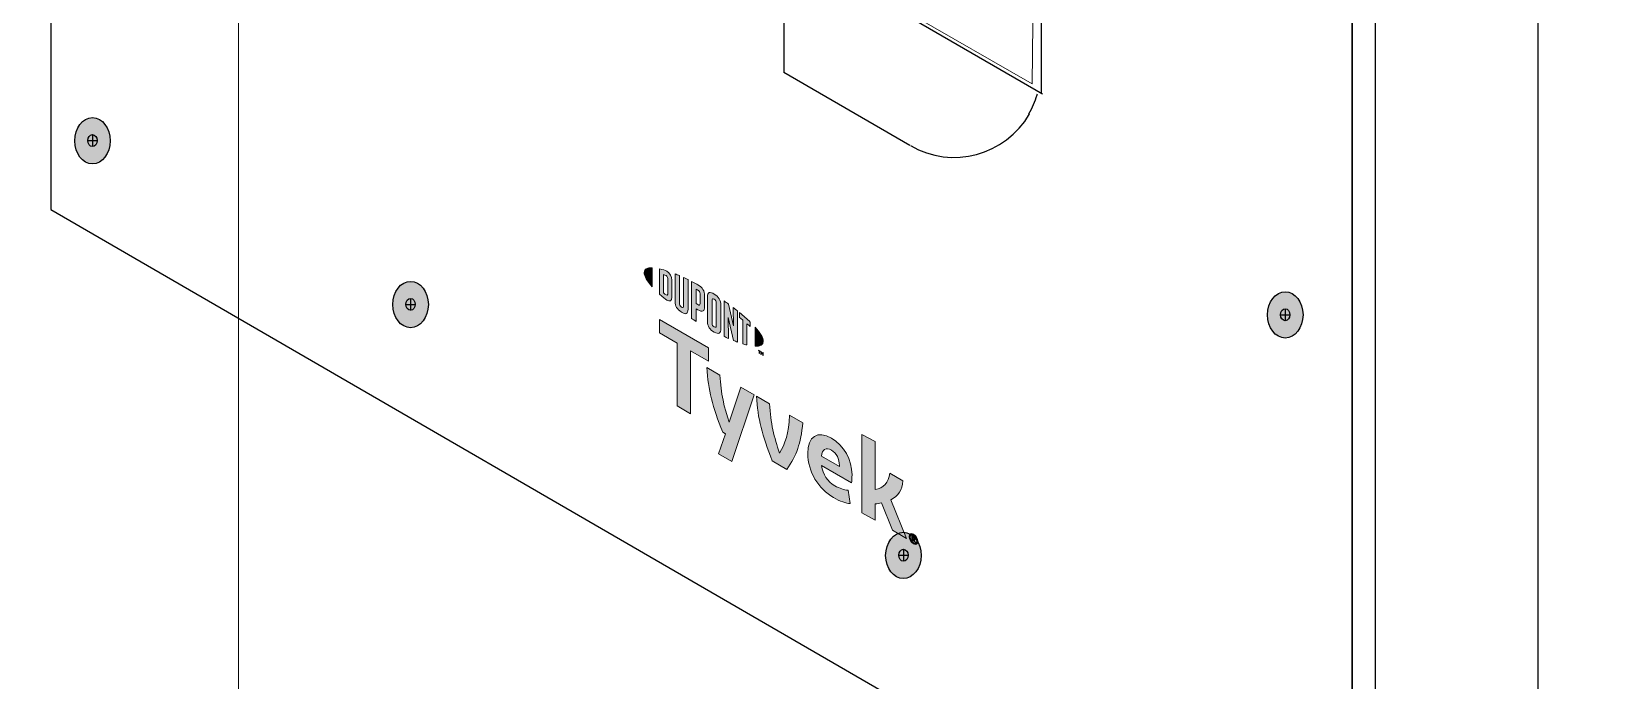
# Model space of a CAD drawing. Header units: inches. Extents: x -22 to 84, y -21 to 19.
# Drawn here: x 37.962 to 42.497, y -4.688 to -2.827 of the extents above; entities that cross this region are included whole.
import ezdxf

# ---------------------------------------------------------------- set-up
doc = ezdxf.new("R2010")
doc.units = ezdxf.units.IN
doc.header["$MEASUREMENT"] = 0
for name, color, linetype, lineweight in [('G-ANNO-TTLB', 7, 'Continuous', 0), ('Layer 12', 7, 'Continuous', 0), ('TYVEK', 7, 'Continuous', 0), ('X-REF - TRACED', 7, 'Continuous', 0)]:
    doc.layers.add(name, color=color, linetype=linetype, lineweight=lineweight)
picture_1 = doc.add_image_def('image1.png', size_in_pixel=(1250, 1458))
picture_2 = doc.add_image_def('image2.png', size_in_pixel=(1250, 1458))

# ---------------------------------------------------------------- blocks, each defined once
blk = doc.blocks.new('Block_34')
at = {"layer": 'TYVEK'}
image = blk.add_image(picture_1, insert=(31.6835, -5.1888), size_in_units=(6.8716, 8.015), dxfattribs=at)
image = blk.add_image(picture_2, insert=(31.6835, -5.1888), size_in_units=(6.8716, 8.015), dxfattribs=at)
blk = doc.blocks.new('Block_32')
at = {"layer": 'TYVEK'}
blk.add_blockref('Block_34', (0, 0), dxfattribs=at)
blk = doc.blocks.new('Block_31')
at = {"layer": 'TYVEK'}
blk.add_blockref('Block_32', (0, 0), dxfattribs=at)
blk = doc.blocks.new('Block_55')
at = {"layer": 'TYVEK', "color": 4, "lineweight": 25, "true_color": 0x00ffff}
for points in [[(40.121, -2.9447)], [(40.483, -3.1541)]]:
    blk.add_lwpolyline(points, dxfattribs=at)
blk.add_open_spline([(40.483, -3.1541), (40.6025, -3.2232), (40.7554, -3.1824), (40.8246, -3.0629)], degree=3, dxfattribs=at)
blk = doc.blocks.new('Block_217')
at = {"layer": 'X-REF - TRACED', "true_color": 0x848484, "transparency": 33554687}
h = blk.add_hatch(color=252, dxfattribs=at)
h.dxf.hatch_style = 2
edge = h.paths.add_edge_path()
edge.add_spline(control_points=[(39.7189, -3.518), (39.7189, -3.5281), (39.7274, -3.5424), (39.7422, -3.559), (39.7422, -3.559), (39.7422, -3.5042), (39.7422, -3.5042), (39.7274, -3.5037), (39.7189, -3.5081), (39.7189, -3.518)], knot_values=[0, 0, 0, 0, 1, 1, 1, 2, 2, 2, 3, 3, 3, 3], degree=3, periodic=0)
h = blk.add_hatch(color=252, dxfattribs=at)
h.dxf.hatch_style = 2
edge = h.paths.add_edge_path()
edge.add_spline(control_points=[(39.7867, -3.5796), (39.7867, -3.5838), (39.7845, -3.5839), (39.7819, -3.5824), (39.7798, -3.5812), (39.7767, -3.5785), (39.7741, -3.5762), (39.7741, -3.5762), (39.7741, -3.5239), (39.7741, -3.5239), (39.7767, -3.5246), (39.7798, -3.5255), (39.7819, -3.5267), (39.7845, -3.5282), (39.7867, -3.5309), (39.7867, -3.5351), (39.7867, -3.5351), (39.7867, -3.5796), (39.7867, -3.5796)], knot_values=[0, 0, 0, 0, 1, 1, 1, 2, 2, 2, 3, 3, 3, 4, 4, 4, 5, 5, 5, 6, 6, 6, 6], degree=3, periodic=0)
edge = h.paths.add_edge_path()
edge.add_spline(control_points=[(39.7836, -3.514), (39.7795, -3.5116), (39.7735, -3.5096), (39.7627, -3.5072), (39.7627, -3.5072), (39.7627, -3.5798), (39.7627, -3.5798), (39.7722, -3.5885), (39.7795, -3.5947), (39.7836, -3.5971), (39.7931, -3.6026), (39.7985, -3.599), (39.7985, -3.5882), (39.7985, -3.5882), (39.7985, -3.5401), (39.7985, -3.5401), (39.7985, -3.5293), (39.7931, -3.5195), (39.7836, -3.514)], knot_values=[0, 0, 0, 0, 1, 1, 1, 2, 2, 2, 3, 3, 3, 4, 4, 4, 5, 5, 5, 6, 6, 6, 6], degree=3, periodic=0)
h = blk.add_hatch(color=252, dxfattribs=at)
h.dxf.hatch_style = 2
edge = h.paths.add_edge_path()
edge.add_spline(control_points=[(39.8317, -3.6141), (39.8317, -3.6183), (39.8305, -3.6202), (39.8259, -3.6169), (39.8214, -3.6137), (39.8202, -3.6108), (39.8202, -3.6059), (39.8202, -3.6059), (39.8202, -3.5269), (39.8202, -3.5269), (39.8172, -3.5255), (39.8106, -3.5228), (39.8077, -3.5216), (39.8077, -3.5216), (39.8077, -3.6015), (39.8077, -3.6015), (39.8077, -3.6142), (39.8131, -3.6223), (39.8259, -3.6313), (39.8376, -3.6396), (39.8448, -3.637), (39.8448, -3.6228), (39.8448, -3.6228), (39.8448, -3.5384), (39.8448, -3.5384), (39.8423, -3.5372), (39.8343, -3.5333), (39.8317, -3.5322), (39.8317, -3.5322), (39.8317, -3.6141), (39.8317, -3.6141)], knot_values=[0, 0, 0, 0, 1, 1, 1, 2, 2, 2, 3, 3, 3, 4, 4, 4, 5, 5, 5, 6, 6, 6, 7, 7, 7, 8, 8, 8, 9, 9, 9, 10, 10, 10, 10], degree=3, periodic=0)
h = blk.add_hatch(color=252, dxfattribs=at)
h.dxf.hatch_style = 2
edge = h.paths.add_edge_path()
edge.add_spline(control_points=[(39.8792, -3.6068), (39.8792, -3.6114), (39.8778, -3.6129), (39.8725, -3.6098), (39.8725, -3.6098), (39.868, -3.6072), (39.868, -3.6072), (39.868, -3.6072), (39.868, -3.5653), (39.868, -3.5653), (39.87, -3.5663), (39.8711, -3.5669), (39.8723, -3.5676), (39.878, -3.5709), (39.8792, -3.5741), (39.8792, -3.5788), (39.8792, -3.5788), (39.8792, -3.6068), (39.8792, -3.6068)], knot_values=[0, 0, 0, 0, 1, 1, 1, 2, 2, 2, 3, 3, 3, 4, 4, 4, 5, 5, 5, 6, 6, 6, 6], degree=3, periodic=0)
edge = h.paths.add_edge_path()
edge.add_spline(control_points=[(39.8731, -3.5532), (39.8708, -3.5519), (39.8625, -3.5475), (39.8549, -3.5436), (39.8549, -3.5436), (39.8549, -3.6499), (39.8549, -3.6499), (39.8575, -3.6515), (39.8643, -3.6559), (39.868, -3.6581), (39.868, -3.6581), (39.868, -3.622), (39.868, -3.622), (39.868, -3.622), (39.8731, -3.6249), (39.8731, -3.6249), (39.8867, -3.6327), (39.8924, -3.629), (39.8924, -3.6155), (39.8924, -3.6155), (39.8924, -3.5842), (39.8924, -3.5842), (39.8924, -3.571), (39.886, -3.5607), (39.8731, -3.5532)], knot_values=[0, 0, 0, 0, 1, 1, 1, 2, 2, 2, 3, 3, 3, 4, 4, 4, 5, 5, 5, 6, 6, 6, 7, 7, 7, 8, 8, 8, 8], degree=3, periodic=0)
h = blk.add_hatch(color=252, dxfattribs=at)
h.dxf.hatch_style = 2
edge = h.paths.add_edge_path()
edge.add_spline(control_points=[(39.9258, -3.6708), (39.9258, -3.675), (39.9245, -3.6765), (39.9199, -3.6739), (39.9152, -3.6714), (39.9139, -3.6683), (39.9139, -3.6639), (39.9139, -3.6639), (39.9139, -3.5977), (39.9139, -3.5977), (39.9139, -3.5933), (39.9152, -3.5916), (39.9199, -3.5945), (39.9245, -3.5974), (39.9258, -3.6003), (39.9258, -3.6045), (39.9258, -3.6045), (39.9258, -3.6708), (39.9258, -3.6708)], knot_values=[0, 0, 0, 0, 1, 1, 1, 2, 2, 2, 3, 3, 3, 4, 4, 4, 5, 5, 5, 6, 6, 6, 6], degree=3, periodic=0)
edge = h.paths.add_edge_path()
edge.add_spline(control_points=[(39.9199, -3.5797), (39.9079, -3.572), (39.9007, -3.574), (39.9007, -3.588), (39.9007, -3.588), (39.9007, -3.6575), (39.9007, -3.6575), (39.9007, -3.6723), (39.9072, -3.6821), (39.9199, -3.6889), (39.9324, -3.6955), (39.9389, -3.6938), (39.9389, -3.6781), (39.9389, -3.6781), (39.9389, -3.6117), (39.9389, -3.6117), (39.9389, -3.5967), (39.933, -3.588), (39.9199, -3.5797)], knot_values=[0, 0, 0, 0, 1, 1, 1, 2, 2, 2, 3, 3, 3, 4, 4, 4, 5, 5, 5, 6, 6, 6, 6], degree=3, periodic=0)
h = blk.add_hatch(color=252, dxfattribs=at)
h.dxf.hatch_style = 2
edge = h.paths.add_edge_path()
edge.add_spline(control_points=[(39.9751, -3.6707), (39.9751, -3.6707), (39.9606, -3.6083), (39.9606, -3.6083), (39.9567, -3.6055), (39.952, -3.6021), (39.9483, -3.5996), (39.9483, -3.5996), (39.9483, -3.7016), (39.9483, -3.7016), (39.9509, -3.7028), (39.9574, -3.7058), (39.9608, -3.7072), (39.9608, -3.7072), (39.9598, -3.6465), (39.9598, -3.6465), (39.9598, -3.6465), (39.9751, -3.7131), (39.9751, -3.7131), (39.9783, -3.7144), (39.9831, -3.7162), (39.9862, -3.7173), (39.9862, -3.7173), (39.9862, -3.6277), (39.9862, -3.6277), (39.983, -3.6251), (39.977, -3.6205), (39.9742, -3.6184), (39.9742, -3.6184), (39.9751, -3.6707), (39.9751, -3.6707)], knot_values=[0, 0, 0, 0, 1, 1, 1, 2, 2, 2, 3, 3, 3, 4, 4, 4, 5, 5, 5, 6, 6, 6, 7, 7, 7, 8, 8, 8, 9, 9, 9, 10, 10, 10, 10], degree=3, periodic=0)
h = blk.add_hatch(color=252, dxfattribs=at)
h.dxf.hatch_style = 2
edge = h.paths.add_edge_path()
edge.add_spline(control_points=[(39.9927, -3.6471), (39.9959, -3.6496), (39.9991, -3.6522), (40.0021, -3.6548), (40.0021, -3.6548), (40.0021, -3.7226), (40.0021, -3.7226), (40.005, -3.7235), (40.0103, -3.7249), (40.0138, -3.7258), (40.0138, -3.7258), (40.0138, -3.6647), (40.0138, -3.6647), (40.0172, -3.6677), (40.0204, -3.6705), (40.0233, -3.6731), (40.0233, -3.6731), (40.0233, -3.6601), (40.0233, -3.6601), (40.0141, -3.6511), (40.0042, -3.6424), (39.9927, -3.6329), (39.9927, -3.6329), (39.9927, -3.6471), (39.9927, -3.6471)], knot_values=[0, 0, 0, 0, 1, 1, 1, 2, 2, 2, 3, 3, 3, 4, 4, 4, 5, 5, 5, 6, 6, 6, 7, 7, 7, 8, 8, 8, 8], degree=3, periodic=0)
h = blk.add_hatch(color=252, dxfattribs=at)
h.dxf.hatch_style = 2
edge = h.paths.add_edge_path()
edge.add_spline(control_points=[(40.0606, -3.7153), (40.0606, -3.7254), (40.0521, -3.7299), (40.0373, -3.7294), (40.0373, -3.7294), (40.0373, -3.6746), (40.0373, -3.6746), (40.0521, -3.6912), (40.0606, -3.7054), (40.0606, -3.7153)], knot_values=[0, 0, 0, 0, 1, 1, 1, 2, 2, 2, 3, 3, 3, 3], degree=3, periodic=0)
h = blk.add_hatch(color=252, dxfattribs=at)
h.dxf.hatch_style = 2
edge = h.paths.add_edge_path()
edge.add_spline(control_points=[(40.0537, -3.7443), (40.0537, -3.7443), (40.0551, -3.7451), (40.0551, -3.7451), (40.0551, -3.7451), (40.0572, -3.7501), (40.0572, -3.7501), (40.0572, -3.7501), (40.0593, -3.7475), (40.0593, -3.7475), (40.0593, -3.7475), (40.0606, -3.7483), (40.0606, -3.7483), (40.0606, -3.7483), (40.0606, -3.7562), (40.0606, -3.7562), (40.0606, -3.7562), (40.0594, -3.7555), (40.0594, -3.7555), (40.0594, -3.7555), (40.0594, -3.7498), (40.0594, -3.7498), (40.0594, -3.7498), (40.0572, -3.7524), (40.0572, -3.7524), (40.0572, -3.7524), (40.0571, -3.7523), (40.0571, -3.7523), (40.0571, -3.7523), (40.055, -3.7473), (40.055, -3.7473), (40.055, -3.7473), (40.055, -3.7529), (40.055, -3.7529), (40.055, -3.7529), (40.0537, -3.7522), (40.0537, -3.7522), (40.0537, -3.7522), (40.0537, -3.7443), (40.0537, -3.7443)], knot_values=[0, 0, 0, 0, 1, 1, 1, 2, 2, 2, 3, 3, 3, 4, 4, 4, 5, 5, 5, 6, 6, 6, 7, 7, 7, 8, 8, 8, 9, 9, 9, 10, 10, 10, 11, 11, 11, 12, 12, 12, 13, 13, 13, 13], degree=3, periodic=0)
edge = h.paths.add_edge_path()
edge.add_spline(control_points=[(40.0488, -3.7428), (40.0488, -3.7428), (40.0467, -3.7416), (40.0467, -3.7416), (40.0467, -3.7416), (40.0467, -3.7402), (40.0467, -3.7402), (40.0467, -3.7402), (40.0522, -3.7434), (40.0522, -3.7434), (40.0522, -3.7434), (40.0522, -3.7448), (40.0522, -3.7448), (40.0522, -3.7448), (40.0501, -3.7436), (40.0501, -3.7436), (40.0501, -3.7436), (40.0501, -3.7501), (40.0501, -3.7501), (40.0501, -3.7501), (40.0488, -3.7494), (40.0488, -3.7494), (40.0488, -3.7494), (40.0488, -3.7428), (40.0488, -3.7428)], knot_values=[0, 0, 0, 0, 1, 1, 1, 2, 2, 2, 3, 3, 3, 4, 4, 4, 5, 5, 5, 6, 6, 6, 7, 7, 7, 8, 8, 8, 8], degree=3, periodic=0)
at = {"layer": 'X-REF - TRACED'}
for points, knots in [([(39.7189, -3.518), (39.7189, -3.5281), (39.7274, -3.5424), (39.7422, -3.559), (39.7422, -3.559), (39.7422, -3.5042), (39.7422, -3.5042), (39.7274, -3.5037), (39.7189, -3.5081), (39.7189, -3.518)], [0, 0, 0, 0, 1, 1, 1, 2, 2, 2, 3, 3, 3, 3]), ([(39.7836, -3.514), (39.7795, -3.5116), (39.7735, -3.5096), (39.7627, -3.5072), (39.7627, -3.5072), (39.7627, -3.5798), (39.7627, -3.5798), (39.7722, -3.5885), (39.7795, -3.5947), (39.7836, -3.5971), (39.7931, -3.6026), (39.7985, -3.599), (39.7985, -3.5882), (39.7985, -3.5882), (39.7985, -3.5401), (39.7985, -3.5401), (39.7985, -3.5293), (39.7931, -3.5195), (39.7836, -3.514)], [0, 0, 0, 0, 1, 1, 1, 2, 2, 2, 3, 3, 3, 4, 4, 4, 5, 5, 5, 6, 6, 6, 6]), ([(39.7867, -3.5796), (39.7867, -3.5838), (39.7845, -3.5839), (39.7819, -3.5824), (39.7798, -3.5812), (39.7767, -3.5785), (39.7741, -3.5762), (39.7741, -3.5762), (39.7741, -3.5239), (39.7741, -3.5239), (39.7767, -3.5246), (39.7798, -3.5255), (39.7819, -3.5267), (39.7845, -3.5282), (39.7867, -3.5309), (39.7867, -3.5351), (39.7867, -3.5351), (39.7867, -3.5796), (39.7867, -3.5796)], [0, 0, 0, 0, 1, 1, 1, 2, 2, 2, 3, 3, 3, 4, 4, 4, 5, 5, 5, 6, 6, 6, 6]), ([(39.8317, -3.6141), (39.8317, -3.6183), (39.8305, -3.6202), (39.8259, -3.6169), (39.8214, -3.6137), (39.8202, -3.6108), (39.8202, -3.6059), (39.8202, -3.6059), (39.8202, -3.5269), (39.8202, -3.5269), (39.8172, -3.5255), (39.8106, -3.5228), (39.8077, -3.5216), (39.8077, -3.5216), (39.8077, -3.6015), (39.8077, -3.6015), (39.8077, -3.6142), (39.8131, -3.6223), (39.8259, -3.6313), (39.8376, -3.6396), (39.8448, -3.637), (39.8448, -3.6228), (39.8448, -3.6228), (39.8448, -3.5384), (39.8448, -3.5384), (39.8423, -3.5372), (39.8343, -3.5333), (39.8317, -3.5322), (39.8317, -3.5322), (39.8317, -3.6141), (39.8317, -3.6141)], [0, 0, 0, 0, 1, 1, 1, 2, 2, 2, 3, 3, 3, 4, 4, 4, 5, 5, 5, 6, 6, 6, 7, 7, 7, 8, 8, 8, 9, 9, 9, 10, 10, 10, 10]), ([(39.8731, -3.5532), (39.8708, -3.5519), (39.8625, -3.5475), (39.8549, -3.5436), (39.8549, -3.5436), (39.8549, -3.6499), (39.8549, -3.6499), (39.8575, -3.6515), (39.8643, -3.6559), (39.868, -3.6581), (39.868, -3.6581), (39.868, -3.622), (39.868, -3.622), (39.868, -3.622), (39.8731, -3.6249), (39.8731, -3.6249), (39.8867, -3.6327), (39.8924, -3.629), (39.8924, -3.6155), (39.8924, -3.6155), (39.8924, -3.5842), (39.8924, -3.5842), (39.8924, -3.571), (39.886, -3.5607), (39.8731, -3.5532)], [0, 0, 0, 0, 1, 1, 1, 2, 2, 2, 3, 3, 3, 4, 4, 4, 5, 5, 5, 6, 6, 6, 7, 7, 7, 8, 8, 8, 8]), ([(39.8792, -3.6068), (39.8792, -3.6114), (39.8778, -3.6129), (39.8725, -3.6098), (39.8725, -3.6098), (39.868, -3.6072), (39.868, -3.6072), (39.868, -3.6072), (39.868, -3.5653), (39.868, -3.5653), (39.87, -3.5663), (39.8711, -3.5669), (39.8723, -3.5676), (39.878, -3.5709), (39.8792, -3.5741), (39.8792, -3.5788), (39.8792, -3.5788), (39.8792, -3.6068), (39.8792, -3.6068)], [0, 0, 0, 0, 1, 1, 1, 2, 2, 2, 3, 3, 3, 4, 4, 4, 5, 5, 5, 6, 6, 6, 6]), ([(39.9199, -3.5797), (39.9079, -3.572), (39.9007, -3.574), (39.9007, -3.588), (39.9007, -3.588), (39.9007, -3.6575), (39.9007, -3.6575), (39.9007, -3.6723), (39.9072, -3.6821), (39.9199, -3.6889), (39.9324, -3.6955), (39.9389, -3.6938), (39.9389, -3.6781), (39.9389, -3.6781), (39.9389, -3.6117), (39.9389, -3.6117), (39.9389, -3.5967), (39.933, -3.588), (39.9199, -3.5797)], [0, 0, 0, 0, 1, 1, 1, 2, 2, 2, 3, 3, 3, 4, 4, 4, 5, 5, 5, 6, 6, 6, 6]), ([(39.9258, -3.6708), (39.9258, -3.675), (39.9245, -3.6765), (39.9199, -3.6739), (39.9152, -3.6714), (39.9139, -3.6683), (39.9139, -3.6639), (39.9139, -3.6639), (39.9139, -3.5977), (39.9139, -3.5977), (39.9139, -3.5933), (39.9152, -3.5916), (39.9199, -3.5945), (39.9245, -3.5974), (39.9258, -3.6003), (39.9258, -3.6045), (39.9258, -3.6045), (39.9258, -3.6708), (39.9258, -3.6708)], [0, 0, 0, 0, 1, 1, 1, 2, 2, 2, 3, 3, 3, 4, 4, 4, 5, 5, 5, 6, 6, 6, 6]), ([(39.9751, -3.6707), (39.9751, -3.6707), (39.9606, -3.6083), (39.9606, -3.6083), (39.9567, -3.6055), (39.952, -3.6021), (39.9483, -3.5996), (39.9483, -3.5996), (39.9483, -3.7016), (39.9483, -3.7016), (39.9509, -3.7028), (39.9574, -3.7058), (39.9608, -3.7072), (39.9608, -3.7072), (39.9598, -3.6465), (39.9598, -3.6465), (39.9598, -3.6465), (39.9751, -3.7131), (39.9751, -3.7131), (39.9783, -3.7144), (39.9831, -3.7162), (39.9862, -3.7173), (39.9862, -3.7173), (39.9862, -3.6277), (39.9862, -3.6277), (39.983, -3.6251), (39.977, -3.6205), (39.9742, -3.6184), (39.9742, -3.6184), (39.9751, -3.6707), (39.9751, -3.6707)], [0, 0, 0, 0, 1, 1, 1, 2, 2, 2, 3, 3, 3, 4, 4, 4, 5, 5, 5, 6, 6, 6, 7, 7, 7, 8, 8, 8, 9, 9, 9, 10, 10, 10, 10]), ([(39.9927, -3.6471), (39.9959, -3.6496), (39.9991, -3.6522), (40.0021, -3.6548), (40.0021, -3.6548), (40.0021, -3.7226), (40.0021, -3.7226), (40.005, -3.7235), (40.0103, -3.7249), (40.0138, -3.7258), (40.0138, -3.7258), (40.0138, -3.6647), (40.0138, -3.6647), (40.0172, -3.6677), (40.0204, -3.6705), (40.0233, -3.6731), (40.0233, -3.6731), (40.0233, -3.6601), (40.0233, -3.6601), (40.0141, -3.6511), (40.0042, -3.6424), (39.9927, -3.6329), (39.9927, -3.6329), (39.9927, -3.6471), (39.9927, -3.6471)], [0, 0, 0, 0, 1, 1, 1, 2, 2, 2, 3, 3, 3, 4, 4, 4, 5, 5, 5, 6, 6, 6, 7, 7, 7, 8, 8, 8, 8]), ([(40.0606, -3.7153), (40.0606, -3.7254), (40.0521, -3.7299), (40.0373, -3.7294), (40.0373, -3.7294), (40.0373, -3.6746), (40.0373, -3.6746), (40.0521, -3.6912), (40.0606, -3.7054), (40.0606, -3.7153)], [0, 0, 0, 0, 1, 1, 1, 2, 2, 2, 3, 3, 3, 3]), ([(40.0488, -3.7428), (40.0488, -3.7428), (40.0467, -3.7416), (40.0467, -3.7416), (40.0467, -3.7416), (40.0467, -3.7402), (40.0467, -3.7402), (40.0467, -3.7402), (40.0522, -3.7434), (40.0522, -3.7434), (40.0522, -3.7434), (40.0522, -3.7448), (40.0522, -3.7448), (40.0522, -3.7448), (40.0501, -3.7436), (40.0501, -3.7436), (40.0501, -3.7436), (40.0501, -3.7501), (40.0501, -3.7501), (40.0501, -3.7501), (40.0488, -3.7494), (40.0488, -3.7494), (40.0488, -3.7494), (40.0488, -3.7428), (40.0488, -3.7428)], [0, 0, 0, 0, 1, 1, 1, 2, 2, 2, 3, 3, 3, 4, 4, 4, 5, 5, 5, 6, 6, 6, 7, 7, 7, 8, 8, 8, 8]), ([(40.0537, -3.7443), (40.0537, -3.7443), (40.0551, -3.7451), (40.0551, -3.7451), (40.0551, -3.7451), (40.0572, -3.7501), (40.0572, -3.7501), (40.0572, -3.7501), (40.0593, -3.7475), (40.0593, -3.7475), (40.0593, -3.7475), (40.0606, -3.7483), (40.0606, -3.7483), (40.0606, -3.7483), (40.0606, -3.7562), (40.0606, -3.7562), (40.0606, -3.7562), (40.0594, -3.7555), (40.0594, -3.7555), (40.0594, -3.7555), (40.0594, -3.7498), (40.0594, -3.7498), (40.0594, -3.7498), (40.0572, -3.7524), (40.0572, -3.7524), (40.0572, -3.7524), (40.0571, -3.7523), (40.0571, -3.7523), (40.0571, -3.7523), (40.055, -3.7473), (40.055, -3.7473), (40.055, -3.7473), (40.055, -3.7529), (40.055, -3.7529), (40.055, -3.7529), (40.0537, -3.7522), (40.0537, -3.7522), (40.0537, -3.7522), (40.0537, -3.7443), (40.0537, -3.7443)], [0, 0, 0, 0, 1, 1, 1, 2, 2, 2, 3, 3, 3, 4, 4, 4, 5, 5, 5, 6, 6, 6, 7, 7, 7, 8, 8, 8, 9, 9, 9, 10, 10, 10, 11, 11, 11, 12, 12, 12, 13, 13, 13, 13])]:
    blk.add_open_spline(points, degree=3, knots=knots, dxfattribs=at)
blk = doc.blocks.new('Block_221')
at = {"layer": 'X-REF - TRACED', "true_color": 0x848484, "transparency": 33554687}
h = blk.add_hatch(color=252, dxfattribs=at)
h.dxf.hatch_style = 2
h.paths.add_polyline_path([(39.903, -3.7338), (39.7627, -3.6528), (39.7627, -3.6909), (39.8134, -3.7201), (39.8134, -3.9006), (39.8523, -3.9231), (39.8523, -3.7426), (39.903, -3.7719)])
h = blk.add_hatch(color=252, dxfattribs=at)
h.dxf.hatch_style = 2
edge = h.paths.add_edge_path()
edge.add_spline(control_points=[(40.1362, -3.9274), (40.1337, -3.9794), (40.1234, -4.0097), (40.1073, -4.0357), (40.0918, -3.9914), (40.0817, -3.9494), (40.0787, -3.8943), (40.0787, -3.8943), (40.0408, -3.8724), (40.0408, -3.8724), (40.0449, -3.9375), (40.0572, -3.9849), (40.0866, -4.0584), (40.0866, -4.0584), (40.1283, -4.0825), (40.1283, -4.0825), (40.1566, -4.0423), (40.1683, -4.0088), (40.1738, -3.9491), (40.1738, -3.9491), (40.1362, -3.9274), (40.1362, -3.9274)], knot_values=[0, 0, 0, 0, 1, 1, 1, 2, 2, 2, 3, 3, 3, 4, 4, 4, 5, 5, 5, 6, 6, 6, 7, 7, 7, 7], degree=3, periodic=0)
h = blk.add_hatch(color=252, dxfattribs=at)
h.dxf.hatch_style = 2
edge = h.paths.add_edge_path()
edge.add_spline(control_points=[(40.2274, -4.0448), (40.2274, -4.0448), (40.2792, -4.0746), (40.2792, -4.0746), (40.2792, -4.0746), (40.2792, -4.0709), (40.2792, -4.0709), (40.2792, -4.0534), (40.271, -4.0359), (40.256, -4.0272), (40.2402, -4.0181), (40.2299, -4.0249), (40.2274, -4.0448)], knot_values=[0, 0, 0, 0, 1, 1, 1, 2, 2, 2, 3, 3, 3, 4, 4, 4, 4], degree=3, periodic=0)
edge = h.paths.add_edge_path()
edge.add_spline(control_points=[(40.31, -4.1805), (40.298, -4.1798), (40.2803, -4.174), (40.2623, -4.1636), (40.2184, -4.1383), (40.1885, -4.0891), (40.1885, -4.0373), (40.1885, -3.9876), (40.216, -3.9698), (40.256, -3.9929), (40.2917, -4.0135), (40.3152, -4.0561), (40.3152, -4.0979), (40.3152, -4.1073), (40.3146, -4.1151), (40.3141, -4.121), (40.3141, -4.121), (40.228, -4.0713), (40.228, -4.0713), (40.2315, -4.0983), (40.2443, -4.117), (40.2661, -4.1296), (40.2795, -4.1373), (40.2923, -4.1412), (40.304, -4.1424), (40.304, -4.1424), (40.31, -4.1805), (40.31, -4.1805)], knot_values=[0, 0, 0, 0, 1, 1, 1, 2, 2, 2, 3, 3, 3, 4, 4, 4, 5, 5, 5, 6, 6, 6, 7, 7, 7, 8, 8, 8, 9, 9, 9, 9], degree=3, periodic=0)
h = blk.add_hatch(color=252, dxfattribs=at)
h.dxf.hatch_style = 2
edge = h.paths.add_edge_path()
edge.add_spline(control_points=[(40.4266, -4.1694), (40.4266, -4.1694), (40.4718, -4.2808), (40.4718, -4.2808), (40.4718, -4.2808), (40.4309, -4.2572), (40.4309, -4.2572), (40.4309, -4.2572), (40.3996, -4.1782), (40.3996, -4.1782), (40.3939, -4.1796), (40.3879, -4.1808), (40.3813, -4.1817), (40.3813, -4.1817), (40.3813, -4.2286), (40.3813, -4.2286), (40.3813, -4.2286), (40.3438, -4.2069), (40.3438, -4.2069), (40.3438, -4.2069), (40.3438, -3.9829), (40.3438, -3.9829), (40.3438, -3.9829), (40.3813, -4.0025), (40.3813, -4.0025), (40.3813, -4.0025), (40.3813, -4.1402), (40.3813, -4.1402), (40.407, -4.1359), (40.4195, -4.1213), (40.4238, -4.0935), (40.4238, -4.0935), (40.4612, -4.1151), (40.4612, -4.1151), (40.4603, -4.1414), (40.4484, -4.1586), (40.4266, -4.1694)], knot_values=[0, 0, 0, 0, 1, 1, 1, 2, 2, 2, 3, 3, 3, 4, 4, 4, 5, 5, 5, 6, 6, 6, 7, 7, 7, 8, 8, 8, 9, 9, 9, 10, 10, 10, 11, 11, 11, 12, 12, 12, 12], degree=3, periodic=0)
at = {"layer": 'X-REF - TRACED'}
blk.add_lwpolyline([(39.903, -3.7338), (39.7627, -3.6528), (39.7627, -3.6909), (39.8134, -3.7201), (39.8134, -3.9006), (39.8523, -3.9231), (39.8523, -3.7426), (39.903, -3.7719)], close=True, dxfattribs=at)
for points, knots in [([(40.1362, -3.9274), (40.1337, -3.9794), (40.1234, -4.0097), (40.1073, -4.0357), (40.0918, -3.9914), (40.0817, -3.9494), (40.0787, -3.8943), (40.0787, -3.8943), (40.0408, -3.8724), (40.0408, -3.8724), (40.0449, -3.9375), (40.0572, -3.9849), (40.0866, -4.0584), (40.0866, -4.0584), (40.1283, -4.0825), (40.1283, -4.0825), (40.1566, -4.0423), (40.1683, -4.0088), (40.1738, -3.9491), (40.1738, -3.9491), (40.1362, -3.9274), (40.1362, -3.9274)], [0, 0, 0, 0, 1, 1, 1, 2, 2, 2, 3, 3, 3, 4, 4, 4, 5, 5, 5, 6, 6, 6, 7, 7, 7, 7]), ([(40.31, -4.1805), (40.298, -4.1798), (40.2803, -4.174), (40.2623, -4.1636), (40.2184, -4.1383), (40.1885, -4.0891), (40.1885, -4.0373), (40.1885, -3.9876), (40.216, -3.9698), (40.256, -3.9929), (40.2917, -4.0135), (40.3152, -4.0561), (40.3152, -4.0979), (40.3152, -4.1073), (40.3146, -4.1151), (40.3141, -4.121), (40.3141, -4.121), (40.228, -4.0713), (40.228, -4.0713), (40.2315, -4.0983), (40.2443, -4.117), (40.2661, -4.1296), (40.2795, -4.1373), (40.2923, -4.1412), (40.304, -4.1424), (40.304, -4.1424), (40.31, -4.1805), (40.31, -4.1805)], [0, 0, 0, 0, 1, 1, 1, 2, 2, 2, 3, 3, 3, 4, 4, 4, 5, 5, 5, 6, 6, 6, 7, 7, 7, 8, 8, 8, 9, 9, 9, 9]), ([(40.4266, -4.1694), (40.4266, -4.1694), (40.4718, -4.2808), (40.4718, -4.2808), (40.4718, -4.2808), (40.4309, -4.2572), (40.4309, -4.2572), (40.4309, -4.2572), (40.3996, -4.1782), (40.3996, -4.1782), (40.3939, -4.1796), (40.3879, -4.1808), (40.3813, -4.1817), (40.3813, -4.1817), (40.3813, -4.2286), (40.3813, -4.2286), (40.3813, -4.2286), (40.3438, -4.2069), (40.3438, -4.2069), (40.3438, -4.2069), (40.3438, -3.9829), (40.3438, -3.9829), (40.3438, -3.9829), (40.3813, -4.0025), (40.3813, -4.0025), (40.3813, -4.0025), (40.3813, -4.1402), (40.3813, -4.1402), (40.407, -4.1359), (40.4195, -4.1213), (40.4238, -4.0935), (40.4238, -4.0935), (40.4612, -4.1151), (40.4612, -4.1151), (40.4603, -4.1414), (40.4484, -4.1586), (40.4266, -4.1694)], [0, 0, 0, 0, 1, 1, 1, 2, 2, 2, 3, 3, 3, 4, 4, 4, 5, 5, 5, 6, 6, 6, 7, 7, 7, 8, 8, 8, 9, 9, 9, 10, 10, 10, 11, 11, 11, 12, 12, 12, 12]), ([(40.2274, -4.0448), (40.2274, -4.0448), (40.2792, -4.0746), (40.2792, -4.0746), (40.2792, -4.0746), (40.2792, -4.0709), (40.2792, -4.0709), (40.2792, -4.0534), (40.271, -4.0359), (40.256, -4.0272), (40.2402, -4.0181), (40.2299, -4.0249), (40.2274, -4.0448)], [0, 0, 0, 0, 1, 1, 1, 2, 2, 2, 3, 3, 3, 4, 4, 4, 4])]:
    blk.add_open_spline(points, degree=3, knots=knots, dxfattribs=at)
blk = doc.blocks.new('Block_220')
at = {"layer": 'X-REF - TRACED', "true_color": 0x848484, "transparency": 33554687}
h = blk.add_hatch(color=252, dxfattribs=at)
h.dxf.hatch_style = 2
edge = h.paths.add_edge_path()
edge.add_spline(control_points=[(39.9966, -3.8468), (39.9966, -3.8468), (39.9628, -3.9475), (39.9628, -3.9475), (39.9485, -3.9054), (39.9392, -3.8647), (39.9363, -3.812), (39.9363, -3.812), (39.8984, -3.7902), (39.8984, -3.7902), (39.9025, -3.8553), (39.9148, -3.9027), (39.9442, -3.9762), (39.9442, -3.9762), (39.9518, -3.9805), (39.9518, -3.9805), (39.9518, -3.9805), (39.9325, -4.0381), (39.9325, -4.0381), (39.9325, -4.0381), (39.9701, -4.0598), (39.9701, -4.0598), (39.9701, -4.0598), (40.0342, -3.8685), (40.0342, -3.8685), (40.0342, -3.8685), (39.9966, -3.8468), (39.9966, -3.8468)], knot_values=[0, 0, 0, 0, 1, 1, 1, 2, 2, 2, 3, 3, 3, 4, 4, 4, 5, 5, 5, 6, 6, 6, 7, 7, 7, 8, 8, 8, 9, 9, 9, 9], degree=3, periodic=0)
at = {"layer": 'X-REF - TRACED'}
blk.add_open_spline([(39.9966, -3.8468), (39.9966, -3.8468), (39.9628, -3.9475), (39.9628, -3.9475), (39.9485, -3.9054), (39.9392, -3.8647), (39.9363, -3.812), (39.9363, -3.812), (39.8984, -3.7902), (39.8984, -3.7902), (39.9025, -3.8553), (39.9148, -3.9027), (39.9442, -3.9762), (39.9442, -3.9762), (39.9518, -3.9805), (39.9518, -3.9805), (39.9518, -3.9805), (39.9325, -4.0381), (39.9325, -4.0381), (39.9325, -4.0381), (39.9701, -4.0598), (39.9701, -4.0598), (39.9701, -4.0598), (40.0342, -3.8685), (40.0342, -3.8685), (40.0342, -3.8685), (39.9966, -3.8468), (39.9966, -3.8468)], degree=3, knots=[0, 0, 0, 0, 1, 1, 1, 2, 2, 2, 3, 3, 3, 4, 4, 4, 5, 5, 5, 6, 6, 6, 7, 7, 7, 8, 8, 8, 9, 9, 9, 9], dxfattribs=at)
blk.add_blockref('Block_221', (0, 0), dxfattribs=at)
blk = doc.blocks.new('Block_222')
at = {"layer": 'X-REF - TRACED', "true_color": 0x848484, "transparency": 33554687}
h = blk.add_hatch(color=252, dxfattribs=at)
h.dxf.hatch_style = 2
edge = h.paths.add_edge_path()
edge.add_spline(control_points=[(40.4898, -4.2765), (40.4898, -4.2765), (40.4898, -4.2806), (40.4898, -4.2806), (40.4898, -4.2806), (40.4914, -4.2815), (40.4914, -4.2815), (40.4929, -4.2823), (40.4937, -4.2823), (40.4937, -4.2808), (40.4937, -4.2792), (40.4929, -4.2782), (40.4914, -4.2774), (40.4914, -4.2774), (40.4898, -4.2765), (40.4898, -4.2765)], knot_values=[0, 0, 0, 0, 1, 1, 1, 2, 2, 2, 3, 3, 3, 4, 4, 4, 5, 5, 5, 5], degree=3, periodic=0)
edge = h.paths.add_edge_path()
edge.add_spline(control_points=[(40.4872, -4.2723), (40.4872, -4.2723), (40.4914, -4.2748), (40.4914, -4.2748), (40.4947, -4.2767), (40.4963, -4.2794), (40.4963, -4.2823), (40.4963, -4.2842), (40.4955, -4.2852), (40.4939, -4.285), (40.4947, -4.2872), (40.4958, -4.2896), (40.4971, -4.2922), (40.4971, -4.2922), (40.494, -4.2904), (40.494, -4.2904), (40.4928, -4.288), (40.4919, -4.286), (40.4912, -4.2839), (40.4912, -4.2839), (40.4898, -4.2831), (40.4898, -4.2831), (40.4898, -4.2831), (40.4898, -4.288), (40.4898, -4.288), (40.4898, -4.288), (40.4872, -4.2865), (40.4872, -4.2865), (40.4872, -4.2865), (40.4872, -4.2723), (40.4872, -4.2723)], knot_values=[0, 0, 0, 0, 1, 1, 1, 2, 2, 2, 3, 3, 3, 4, 4, 4, 5, 5, 5, 6, 6, 6, 7, 7, 7, 8, 8, 8, 9, 9, 9, 10, 10, 10, 10], degree=3, periodic=0)
edge = h.paths.add_edge_path()
edge.add_spline(control_points=[(40.4915, -4.2712), (40.4856, -4.2678), (40.4822, -4.2698), (40.4822, -4.2768), (40.4822, -4.2839), (40.4856, -4.2897), (40.4915, -4.2931), (40.4974, -4.2965), (40.5008, -4.2947), (40.5008, -4.2876), (40.5008, -4.2805), (40.4974, -4.2746), (40.4915, -4.2712)], knot_values=[0, 0, 0, 0, 1, 1, 1, 2, 2, 2, 3, 3, 3, 4, 4, 4, 4], degree=3, periodic=0)
edge = h.paths.add_edge_path()
edge.add_spline(control_points=[(40.4915, -4.2684), (40.4988, -4.2726), (40.5037, -4.2808), (40.5037, -4.2892), (40.5037, -4.2976), (40.4988, -4.3001), (40.4915, -4.2959), (40.4841, -4.2916), (40.4794, -4.2836), (40.4794, -4.2752), (40.4794, -4.2668), (40.4842, -4.2641), (40.4915, -4.2684)], knot_values=[0, 0, 0, 0, 1, 1, 1, 2, 2, 2, 3, 3, 3, 4, 4, 4, 4], degree=3, periodic=0)
at = {"layer": 'X-REF - TRACED'}
for points, knots in [([(40.4915, -4.2684), (40.4988, -4.2726), (40.5037, -4.2808), (40.5037, -4.2892), (40.5037, -4.2976), (40.4988, -4.3001), (40.4915, -4.2959), (40.4841, -4.2916), (40.4794, -4.2836), (40.4794, -4.2752), (40.4794, -4.2668), (40.4842, -4.2641), (40.4915, -4.2684)], [0, 0, 0, 0, 1, 1, 1, 2, 2, 2, 3, 3, 3, 4, 4, 4, 4]), ([(40.4915, -4.2712), (40.4856, -4.2678), (40.4822, -4.2698), (40.4822, -4.2768), (40.4822, -4.2839), (40.4856, -4.2897), (40.4915, -4.2931), (40.4974, -4.2965), (40.5008, -4.2947), (40.5008, -4.2876), (40.5008, -4.2805), (40.4974, -4.2746), (40.4915, -4.2712)], [0, 0, 0, 0, 1, 1, 1, 2, 2, 2, 3, 3, 3, 4, 4, 4, 4]), ([(40.4872, -4.2723), (40.4872, -4.2723), (40.4914, -4.2748), (40.4914, -4.2748), (40.4947, -4.2767), (40.4963, -4.2794), (40.4963, -4.2823), (40.4963, -4.2842), (40.4955, -4.2852), (40.4939, -4.285), (40.4947, -4.2872), (40.4958, -4.2896), (40.4971, -4.2922), (40.4971, -4.2922), (40.494, -4.2904), (40.494, -4.2904), (40.4928, -4.288), (40.4919, -4.286), (40.4912, -4.2839), (40.4912, -4.2839), (40.4898, -4.2831), (40.4898, -4.2831), (40.4898, -4.2831), (40.4898, -4.288), (40.4898, -4.288), (40.4898, -4.288), (40.4872, -4.2865), (40.4872, -4.2865), (40.4872, -4.2865), (40.4872, -4.2723), (40.4872, -4.2723)], [0, 0, 0, 0, 1, 1, 1, 2, 2, 2, 3, 3, 3, 4, 4, 4, 5, 5, 5, 6, 6, 6, 7, 7, 7, 8, 8, 8, 9, 9, 9, 10, 10, 10, 10]), ([(40.4898, -4.2765), (40.4898, -4.2765), (40.4898, -4.2806), (40.4898, -4.2806), (40.4898, -4.2806), (40.4914, -4.2815), (40.4914, -4.2815), (40.4929, -4.2823), (40.4937, -4.2823), (40.4937, -4.2808), (40.4937, -4.2792), (40.4929, -4.2782), (40.4914, -4.2774), (40.4914, -4.2774), (40.4898, -4.2765), (40.4898, -4.2765)], [0, 0, 0, 0, 1, 1, 1, 2, 2, 2, 3, 3, 3, 4, 4, 4, 5, 5, 5, 5])]:
    blk.add_open_spline(points, degree=3, knots=knots, dxfattribs=at)
blk = doc.blocks.new('Block_219')
at = {"layer": 'X-REF - TRACED'}
for name in ['Block_220', 'Block_222']:
    blk.add_blockref(name, (0, 0), dxfattribs=at)
blk = doc.blocks.new('Block_218')
at = {"layer": 'X-REF - TRACED'}
blk.add_blockref('Block_219', (0, 0), dxfattribs=at)
blk = doc.blocks.new('Block_216')
at = {"layer": 'X-REF - TRACED'}
for name in ['Block_217', 'Block_218']:
    blk.add_blockref(name, (0, 0), dxfattribs=at)

msp = doc.modelspace()

# ---------------------------------------------------------------- hatches: boundary and pattern name
at = {"layer": 'G-ANNO-TTLB', "true_color": 0xff00ff, "transparency": 33554687}
h = msp.add_hatch(color=6, dxfattribs=at)
edge = h.paths.add_edge_path()
edge.add_spline(control_points=[(71.2893, -15.0744), (71.2893, -15.0744), (30.6016, -15.0744), (30.6016, -15.0744), (30.6016, -15.0744), (30.6016, 19.0506), (30.6016, 19.0506), (30.6016, 19.0506), (71.2893, 19.0506), (71.2893, 19.0506), (71.2893, 19.0506), (71.2893, -15.0744), (71.2893, -15.0744)], knot_values=[0, 0, 0, 0, 1, 1, 1, 2, 2, 2, 3, 3, 3, 4, 4, 4, 4], degree=3, periodic=0)
edge = h.paths.add_edge_path()
edge.add_spline(control_points=[(30.7266, 18.9256), (30.7266, 18.9256), (30.7266, -14.9494), (30.7266, -14.9494), (30.7266, -14.9494), (71.1643, -14.9494), (71.1643, -14.9494), (71.1643, -14.9494), (71.1643, 18.9256), (71.1643, 18.9256), (71.1643, 18.9256), (30.7266, 18.9256), (30.7266, 18.9256)], knot_values=[0, 0, 0, 0, 1, 1, 1, 2, 2, 2, 3, 3, 3, 4, 4, 4, 4], degree=3, periodic=0)
edge.add_line((30.7266, 18.9256), (30.7266, 18.9256))
at = {"layer": 'Layer 12', "true_color": 0x000000, "transparency": 33554687}
h = msp.add_hatch(dxfattribs=at)
h.set_pattern_fill('_U', color=18, scale=10, angle=45, style=2, pattern_type=0)
h.set_pattern_definition([(45, (0, 0), (-7.071, 7.071), [])])
h.paths.add_polyline_path([(40.8319, -2.977), (40.489, -2.7803), (40.4966, -0.7889), (40.8544, -0.9884)])
at = {"layer": 'TYVEK', "true_color": 0x003b71, "transparency": 33554687}
h = msp.add_hatch(color=156, dxfattribs=at)
h.dxf.hatch_style = 2
edge = h.paths.add_edge_path()
edge.add_ellipse((38.1361, -3.1399), major_axis=(0, 0.0664), ratio=0.766948, start_angle=0, end_angle=360)
h = msp.add_hatch(color=156, dxfattribs=at)
h.dxf.hatch_style = 2
edge = h.paths.add_edge_path()
edge.add_ellipse((39.0488, -3.6097), major_axis=(0, 0.0664), ratio=0.766948, start_angle=0, end_angle=360)
h = msp.add_hatch(color=156, dxfattribs=at)
h.dxf.hatch_style = 2
edge = h.paths.add_edge_path()
edge.add_ellipse((41.5581, -3.6395), major_axis=(0, 0.0664), ratio=0.766948, start_angle=0, end_angle=360)
h = msp.add_hatch(color=156, dxfattribs=at)
h.dxf.hatch_style = 2
edge = h.paths.add_edge_path()
edge.add_ellipse((40.4626, -4.3293), major_axis=(0, 0.0664), ratio=0.766948, start_angle=0, end_angle=360)

# ---------------------------------------------------------------- linework, layer by layer
at = {"layer": 'G-ANNO-TTLB'}
for points in [[(71.2893, -15.0744), (71.2893, -15.0744), (30.6016, -15.0744), (30.6016, -15.0744), (30.6016, -15.0744), (30.6016, 19.0506), (30.6016, 19.0506), (30.6016, 19.0506), (71.2893, 19.0506), (71.2893, 19.0506), (71.2893, 19.0506), (71.2893, -15.0744), (71.2893, -15.0744)], [(30.7266, 18.9256), (30.7266, 18.9256), (30.7266, -14.9494), (30.7266, -14.9494), (30.7266, -14.9494), (71.1643, -14.9494), (71.1643, -14.9494), (71.1643, -14.9494), (71.1643, 18.9256), (71.1643, 18.9256), (71.1643, 18.9256), (30.7266, 18.9256), (30.7266, 18.9256)]]:
    msp.add_open_spline(points, degree=3, knots=[0, 0, 0, 0, 1, 1, 1, 2, 2, 2, 3, 3, 3, 4, 4, 4, 4], dxfattribs=at)
at = {"layer": 'Layer 12'}
msp.add_lwpolyline([(40.8319, -2.977), (40.489, -2.7803), (40.4966, -0.7889), (40.8544, -0.9884)], close=True, dxfattribs=at)
at = {"layer": 'TYVEK', "color": 18, "lineweight": 25, "true_color": 0x000000}
for p, q in [((38.0165, 2.5276), (38.0165, -3.3369)), ((41.7497, 0.3958), (41.7497, -5.4981)), ((41.7497, -5.4981), (41.7497, -0.4066)), ((38.0165, -3.3369), (41.7497, -5.4981))]:
    msp.add_line(p, q, dxfattribs=at)
at = {"layer": 'TYVEK', "color": 165, "lineweight": 25, "true_color": 0x4c5f99}
msp.add_line((42.2834, -5.1917), (42.2834, 0.7022), dxfattribs=at)
at = {"layer": 'TYVEK', "color": 33, "lineweight": 25, "true_color": 0xcc9966}
msp.add_line((41.8165, 0.4345), (41.8165, -5.4595), dxfattribs=at)
at = {"layer": 'TYVEK', "color": 4, "lineweight": 25, "true_color": 0x00ffff}
for p, q in [((40.8579, -2.4687), (40.8579, -3.0056)), ((40.1192, -2.5837), (40.1192, -2.9447)), ((40.4941, -2.7936), (40.8613, -3.0056)), ((40.4812, -3.1541), (40.1192, -2.9447))]:
    msp.add_line(p, q, dxfattribs=at)
at = {"layer": 'TYVEK', "color": 252, "lineweight": 25, "true_color": 0x848484}
for p, q in [((38.1361, -3.1224), (38.1361, -3.1567)), ((38.1226, -3.1395), (38.1496, -3.1395)), ((39.0353, -3.6092), (39.0623, -3.6092)), ((39.0488, -3.5921), (39.0488, -3.6264)), ((41.5581, -3.6219), (41.5581, -3.6562)), ((41.5446, -3.6391), (41.5716, -3.6391)), ((40.4491, -4.3289), (40.4761, -4.3289)), ((40.4626, -4.3117), (40.4626, -4.346))]:
    msp.add_line(p, q, dxfattribs=at)
at = {"layer": 'TYVEK', "color": 18, "lineweight": 25, "true_color": 0x000000}
for centre in [(38.1361, -3.1399), (39.0488, -3.6097), (41.5581, -3.6395), (40.4626, -4.3293)]:
    msp.add_ellipse(centre, major_axis=(0, 0.0664), ratio=0.766948, dxfattribs=at)
at = {"layer": 'TYVEK', "color": 252, "lineweight": 25, "true_color": 0x848484}
for centre in [(38.1361, -3.1395), (39.0488, -3.6092), (41.5581, -3.6391), (40.4626, -4.3289)]:
    msp.add_ellipse(centre, major_axis=(0, 0.0171), ratio=0.788846, dxfattribs=at)
at = {"layer": 'TYVEK', "color": 4, "lineweight": 25, "true_color": 0x00ffff}
msp.add_open_spline([(40.8228, -3.0629), (40.8327, -3.0457), (40.8405, -3.0274), (40.8461, -3.0085), (40.8464, -3.0076), (40.8467, -3.0066), (40.847, -3.0056)], degree=3, knots=[0, 0, 0, 0, 1, 1, 1, 2, 2, 2, 2], dxfattribs=at)

# ---------------------------------------------------------------- block references
at = {"layer": 'TYVEK'}
for name in ['Block_31', 'Block_55']:
    msp.add_blockref(name, (0, 0), dxfattribs=at)
at = {"layer": 'X-REF - TRACED'}
msp.add_blockref('Block_216', (0, 0), dxfattribs=at)

doc.saveas('drawing.dxf')
